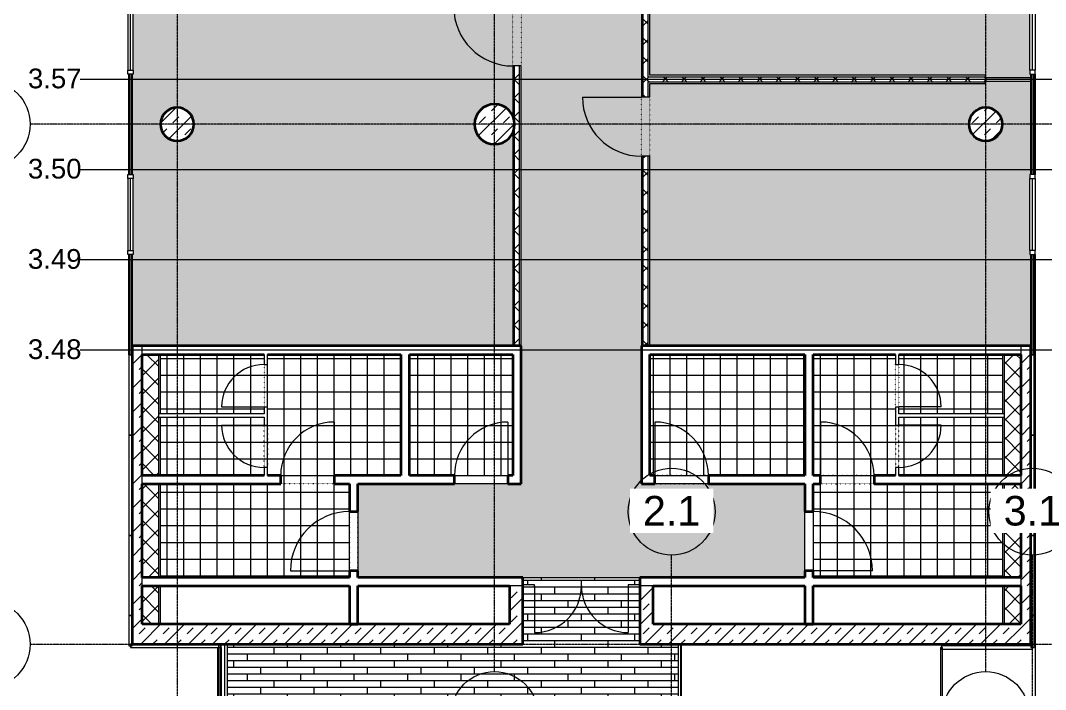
# Model space of a CAD drawing. Header units: millimetres. Extents: x -309577 to 26510, y -302335 to 26695.
# Drawn here: x -297584 to -282243, y -280659 to -270651 of the extents above; entities that cross this region are included whole.
import ezdxf

# ---------------------------------------------------------------- set-up
doc = ezdxf.new("R2010")
doc.units = ezdxf.units.MM
doc.linetypes.add('Rasterlinie', pattern=[22.225, 12.7, -3.175, 3.175, -3.175])
doc.linetypes.add('Über Schnittebene 1', pattern=[1, 0, -1])
for name, color, linetype, lineweight in [('A-DOOR', 1, 'Continuous', 9), ('A-FLOR-HRAL', 1, 'Continuous', 9), ('A-FLOR-OTLN', 6, 'Continuous', 9), ('A-FLOR-PATT', 8, 'Continuous', 9), ('A-GLAZ', 6, 'Continuous', 9), ('A-GLAZ-FRAM', 6, 'Continuous', 9), ('A-GLAZ-GLAS', 6, 'Continuous', 9), ('A-WALL', 2, 'Continuous', 9), ('A-WALL-PATT', 2, 'Continuous', 35), ('I-WALL', 2, 'Continuous', 9), ('S-COLS', 6, 'Continuous', 9), ('S-GRID', 1, 'Continuous', 9)]:
    doc.layers.add(name, color=color, linetype=linetype, lineweight=lineweight)
pattern_1 = [(180, (0, 0), (-6e-14, -500), [])]
pattern_2 = [(45, (0, 0), (-179.60512, 179.60512), []), (45, (179.6, 0), (-179.60512, 179.60512), [127, -127])]
pattern_3 = [(45, (0, 0), (-141.42136, 141.42136), []), (135, (0, 0), (-141.42136, -141.42136), [])]

# ---------------------------------------------------------------- blocks, each defined once
blk = doc.blocks.new('STB Stütze - rund - STB d_60-V2-Ebene 1')
at = {"layer": 'S-COLS'}
h = blk.add_hatch(dxfattribs=at)
h.set_pattern_fill('FP_6', color=256, style=0, pattern_type=2)
h.set_pattern_definition([(45, (290488.7, 272202.99), (-179.60512, 179.60512), []), (45, (290668.3, 272202.99), (-179.60512, 179.60512), [127, -127])])
h.paths.add_polyline_path([(0, -300), (59, -294), (115, -277), (167, -249), (212, -212), (249, -167), (277, -115), (294, -59), (300, 0), (294, 59), (277, 115), (249, 167), (212, 212), (167, 249), (115, 277), (59, 294), (0, 300), (-59, 294), (-115, 277), (-167, 249), (-212, 212), (-249, 167), (-277, 115), (-294, 59), (-300, 0), (-294, -59), (-277, -115), (-249, -167), (-212, -212), (-167, -249), (-115, -277), (-59, -294)], flags=0)
at = {"layer": 'S-COLS', "lineweight": 35}
for start, end in [(360, 180), (180, 360)]:
    blk.add_arc((0, 0), 300, start, end, dxfattribs=at)
blk = doc.blocks.new('STB Stütze - rund - STB d_50-V9-Ebene 1')
at = {"layer": 'S-COLS'}
h = blk.add_hatch(dxfattribs=at)
h.set_pattern_fill('FP_13', color=256, style=0, pattern_type=2)
h.set_pattern_definition([(45, (295238.7, 272202.99), (-179.60512, 179.60512), []), (45, (295418.3, 272202.99), (-179.60512, 179.60512), [127, -127])])
h.paths.add_polyline_path([(0, -250), (56, -244), (108, -225), (156, -195), (195, -156), (225, -108), (244, -56), (250, 0), (244, 56), (225, 108), (195, 156), (156, 195), (108, 225), (56, 244), (0, 250), (-56, 244), (-108, 225), (-156, 195), (-195, 156), (-225, 108), (-244, 56), (-250, 0), (-244, -56), (-225, -108), (-195, -156), (-156, -195), (-108, -225), (-56, -244)], flags=0)
at = {"layer": 'S-COLS', "lineweight": 35}
for start, end in [(360, 180), (180, 360)]:
    blk.add_arc((0, 0), 250, start, end, dxfattribs=at)
blk = doc.blocks.new('STB Stütze - rund - STB d_50-V10-Ebene 1')
at = {"layer": 'S-COLS'}
h = blk.add_hatch(dxfattribs=at)
h.set_pattern_fill('FP_14', color=256, style=0, pattern_type=2)
h.set_pattern_definition([(45, (283138.7, 272202.99), (-179.60512, 179.60512), []), (45, (283318.3, 272202.99), (-179.60512, 179.60512), [127, -127])])
h.paths.add_polyline_path([(0, -250), (56, -244), (108, -225), (156, -195), (195, -156), (225, -108), (244, -56), (250, 0), (244, 56), (225, 108), (195, 156), (156, 195), (108, 225), (56, 244), (0, 250), (-56, 244), (-108, 225), (-156, 195), (-195, 156), (-225, 108), (-244, 56), (-250, 0), (-244, -56), (-225, -108), (-195, -156), (-156, -195), (-108, -225), (-56, -244)], flags=0)
at = {"layer": 'S-COLS', "lineweight": 35}
for start, end in [(360, 180), (180, 360)]:
    blk.add_arc((0, 0), 250, start, end, dxfattribs=at)
blk = doc.blocks.new('Systemelement - Metallpanel-V11-Ebene 1')
at = {"layer": 'A-GLAZ'}
h = blk.add_hatch(dxfattribs=at)
h.set_pattern_fill('FP_15', color=256, style=0, pattern_type=2)
h.set_pattern_definition(pattern_1)
h.paths.add_polyline_path([(750, 25), (-750, 25), (-750, 15), (750, 15)], flags=0)
h.paths.add_polyline_path([(750, -15), (-750, -15), (-750, -25), (750, -25)], flags=0)
for p, q in [((-750, 25), (750, 25)), ((750, -25), (-750, -25))]:
    blk.add_line(p, q, dxfattribs=at)
blk = doc.blocks.new('Systemelement - Metallpanel-V14-Ebene 1')
at = {"layer": 'A-GLAZ'}
h = blk.add_hatch(dxfattribs=at)
h.set_pattern_fill('FP_15', color=256, style=0, pattern_type=2)
h.set_pattern_definition(pattern_1)
h.paths.add_polyline_path([(750, -15), (-750, -15), (-750, -25), (750, -25)], flags=0)
h.paths.add_polyline_path([(750, 15), (750, 25), (-750, 25), (-750, 15), (-673, 15)], flags=0)
for p, q in [((-750, 25), (617, 25)), ((750, -25), (-750, -25))]:
    blk.add_line(p, q, dxfattribs=at)
blk = doc.blocks.new('Drehflügel 1-flg - Stahlzarge1 - 80 x 2_26-250426-Ebene 1')
at = {"layer": 'A-DOOR', "linetype": 'Über Schnittebene 1'}
for p, q in [((400, 48), (-400, 48)), ((-400, -77), (400, -77))]:
    blk.add_line(p, q, dxfattribs=at)
at = {"layer": 'A-DOOR'}
blk.add_line((400, -877), (400, -77), dxfattribs=at)
blk.add_arc((400, -77), 800, 180, 270, dxfattribs=at)
blk = doc.blocks.new('Drehflügel 1-flg - Stahlzarge1 - 88_5 x 2_26 2-250427-Ebene 1')
at = {"layer": 'A-DOOR'}
blk.add_line((442, 962), (442, 77), dxfattribs=at)
at = {"layer": 'A-DOOR', "linetype": 'Über Schnittebene 1'}
for p, q in [((-443, 77), (442, 77)), ((442, -48), (-443, -48))]:
    blk.add_line(p, q, dxfattribs=at)
at = {"layer": 'A-DOOR'}
blk.add_arc((442, 77), 885, 90, 180, dxfattribs=at)
blk = doc.blocks.new('Drehflügel 1-flg - Stahlzarge1 - 88_5 x 2_26 2-250428-Ebene 1')
at = {"layer": 'A-DOOR'}
blk.add_line((442, 962), (442, 77), dxfattribs=at)
at = {"layer": 'A-DOOR', "linetype": 'Über Schnittebene 1'}
for p, q in [((-443, 77), (442, 77)), ((442, -48), (-443, -48))]:
    blk.add_line(p, q, dxfattribs=at)
at = {"layer": 'A-DOOR'}
blk.add_arc((442, 77), 885, 90, 180, dxfattribs=at)
blk = doc.blocks.new('Drehflügel 1-flg - Stahlzarge1 - 80 x 2_26-250430-Ebene 1')
at = {"layer": 'A-DOOR'}
blk.add_line((400, 877), (400, 77), dxfattribs=at)
at = {"layer": 'A-DOOR', "linetype": 'Über Schnittebene 1'}
for p, q in [((-400, 77), (400, 77)), ((400, -48), (-400, -48))]:
    blk.add_line(p, q, dxfattribs=at)
at = {"layer": 'A-DOOR'}
blk.add_arc((400, 77), 800, 90, 180, dxfattribs=at)
blk = doc.blocks.new('Drehflügel 1-flg - Stahlzarge1 - 88_5 x 2_26 2-250431-Ebene 1')
at = {"layer": 'A-DOOR', "linetype": 'Über Schnittebene 1'}
for p, q in [((442, 48), (-443, 48)), ((-443, -77), (442, -77))]:
    blk.add_line(p, q, dxfattribs=at)
at = {"layer": 'A-DOOR'}
blk.add_line((442, -962), (442, -77), dxfattribs=at)
blk.add_arc((442, -77), 885, 180, 270, dxfattribs=at)
blk = doc.blocks.new('Systemelement - Verglasung-250432-Ebene 1')
at = {"layer": 'A-GLAZ'}
for p, q in [((87.5, 15), (-87.5, 15)), ((-87.5, 15), (-87.5, -15)), ((87.5, -15), (87.5, 15)), ((-87.5, -15), (87.5, -15))]:
    blk.add_line(p, q, dxfattribs=at)
blk = doc.blocks.new('Türelement 2-flg - Drehflügel - Glas - Standard-250433-Ebene 1')
at = {"layer": 'A-DOOR'}
for p, q in [((-700, 0), (-700, 700)), ((700, 0), (700, 700))]:
    blk.add_line(p, q, dxfattribs=at)
for centre, start, end in [((-700, 0), 0, 90), ((700, 0), 90, 180)]:
    blk.add_arc(centre, 700, start, end, dxfattribs=at)
blk = doc.blocks.new('Fensterelement 1-flg - Standard-250448-Ebene 1')
at = {"layer": 'A-GLAZ-FRAM'}
for p, q in [((-600, -40), (-600, 40)), ((-600, 40), (-540, 40)), ((-540, 40), (-540, -40)), ((540, 40), (-540, 40)), ((540, -40), (540, 40)), ((540, 40), (600, 40)), ((600, 40), (600, -40)), ((-540, -40), (-600, -40)), ((-540, -40), (540, -40)), ((600, -40), (540, -40))]:
    blk.add_line(p, q, dxfattribs=at)
at = {"layer": 'A-GLAZ-GLAS'}
blk.add_line((-540, 0), (540, 0), dxfattribs=at)
blk = doc.blocks.new('Systemelement - Verglasung-250449-Ebene 1')
at = {"layer": 'A-GLAZ'}
for p, q in [((750, 15), (-750, 15)), ((-750, -15), (750, -15))]:
    blk.add_line(p, q, dxfattribs=at)
blk = doc.blocks.new('Systemelement - Verglasung-V15-Ebene 1')
at = {"layer": 'A-GLAZ'}
for p, q in [((750, 15), (-750, 15)), ((750, -15), (750, 15)), ((-750, -15), (750, -15))]:
    blk.add_line(p, q, dxfattribs=at)
blk = doc.blocks.new('Systemelement - Metallpanel-250450-Ebene 1')
at = {"layer": 'A-GLAZ'}
for p, q in [((600, 25), (-600, 25)), ((-600, 25), (-600, -25)), ((600, -25), (600, 25)), ((-600, -25), (600, -25))]:
    blk.add_line(p, q, dxfattribs=at)
blk = doc.blocks.new('Systemelement - Metallpanel-250451-Ebene 1')
at = {"layer": 'A-GLAZ'}
for p, q in [((750, 25), (-750, 25)), ((-750, 25), (-750, -25)), ((750, -25), (750, 25)), ((-750, -25), (750, -25))]:
    blk.add_line(p, q, dxfattribs=at)
blk = doc.blocks.new('Systemelement - Metallpanel-250452-Ebene 1')
at = {"layer": 'A-GLAZ'}
for p, q in [((227.5, 25), (-227.5, 25)), ((-227.5, 25), (-227.5, -25)), ((227.5, -25), (227.5, 25)), ((-227.5, -25), (227.5, -25))]:
    blk.add_line(p, q, dxfattribs=at)
blk = doc.blocks.new('Systemelement - Metallpanel-250478-Ebene 1')
at = {"layer": 'A-GLAZ'}
for p, q in [((680, 25), (-680, 25)), ((-680, 25), (-680, -25)), ((680, -25), (680, 25)), ((-680, -25), (680, -25))]:
    blk.add_line(p, q, dxfattribs=at)
blk = doc.blocks.new('Systemelement - Metallpanel-250483-Ebene 1')
at = {"layer": 'A-GLAZ'}
h = blk.add_hatch(dxfattribs=at)
h.set_pattern_fill('FP_17', color=256, style=0, pattern_type=2)
h.set_pattern_definition(pattern_1)
h.paths.add_polyline_path([(750, -15), (-750, -15), (-750, -25), (750, -25)], flags=0)
h.paths.add_polyline_path([(750, 25), (-750, 25), (-750, 15), (750, 15)], flags=0)
for p, q in [((-750, 25), (750, 25)), ((-695, -25), (-750, -25)), ((750, -25), (-645, -25))]:
    blk.add_line(p, q, dxfattribs=at)
blk = doc.blocks.new('Systemelement - Metallpanel-V20-Ebene 1')
at = {"layer": 'A-GLAZ'}
h = blk.add_hatch(dxfattribs=at)
h.set_pattern_fill('FP_17', color=256, style=0, pattern_type=2)
h.set_pattern_definition(pattern_1)
h.paths.add_polyline_path([(750, -15), (-750, -15), (-750, -25), (750, -25)], flags=0)
h.paths.add_polyline_path([(750, 15), (750, 25), (-750, 25), (-750, 15), (-673, 15)], flags=0)
for p, q in [((-750, 25), (750, 25)), ((617, -25), (-750, -25))]:
    blk.add_line(p, q, dxfattribs=at)
blk = doc.blocks.new('Fensterelement 1-flg - Standard-250493-Ebene 1')
at = {"layer": 'A-GLAZ-FRAM'}
for p, q in [((-540, 40), (-600, 40)), ((-600, 40), (-600, -40)), ((-540, -40), (-540, 40)), ((-540, 40), (540, 40)), ((600, 40), (540, 40)), ((540, 40), (540, -40)), ((600, -40), (600, 40)), ((-600, -40), (-540, -40)), ((540, -40), (-540, -40)), ((540, -40), (600, -40))]:
    blk.add_line(p, q, dxfattribs=at)
at = {"layer": 'A-GLAZ-GLAS'}
blk.add_line((-540, 0), (540, 0), dxfattribs=at)
blk = doc.blocks.new('Systemelement - Verglasung-250494-Ebene 1')
at = {"layer": 'A-GLAZ'}
for p, q in [((750, 15), (-750, 15)), ((-750, -15), (750, -15))]:
    blk.add_line(p, q, dxfattribs=at)
blk = doc.blocks.new('Systemelement - Verglasung-V21-Ebene 1')
at = {"layer": 'A-GLAZ'}
for p, q in [((750, 15), (-750, 15)), ((750, -15), (750, 15)), ((-750, -15), (750, -15))]:
    blk.add_line(p, q, dxfattribs=at)
blk = doc.blocks.new('Systemelement - Metallpanel-250495-Ebene 1')
at = {"layer": 'A-GLAZ'}
for p, q in [((600, 25), (-600, 25)), ((-600, 25), (-600, -25)), ((600, -25), (600, 25)), ((-600, -25), (600, -25))]:
    blk.add_line(p, q, dxfattribs=at)
blk = doc.blocks.new('Systemelement - Metallpanel-250496-Ebene 1')
at = {"layer": 'A-GLAZ'}
for p, q in [((750, 25), (-750, 25)), ((-750, 25), (-750, -25)), ((750, -25), (750, 25)), ((-750, -25), (750, -25))]:
    blk.add_line(p, q, dxfattribs=at)
blk = doc.blocks.new('Systemelement - Metallpanel-250497-Ebene 1')
at = {"layer": 'A-GLAZ'}
for p, q in [((240, 25), (-240, 25)), ((-240, 25), (-240, -25)), ((240, -25), (240, 25)), ((-240, -25), (240, -25))]:
    blk.add_line(p, q, dxfattribs=at)
blk = doc.blocks.new('Systemelement - Metallpanel-250506-Ebene 1')
at = {"layer": 'A-GLAZ'}
for p, q in [((680, 25), (-680, 25)), ((-680, 25), (-680, -25)), ((680, -25), (680, 25)), ((-680, -25), (680, -25))]:
    blk.add_line(p, q, dxfattribs=at)
blk = doc.blocks.new('Systemelement - Holzverschalung-250436-Ebene 1')
at = {"layer": 'A-GLAZ'}
for p, q in [((337.5, 25), (-337.5, 25)), ((-337.5, 25), (-337.5, -25)), ((337.5, -25), (337.5, 25)), ((-337.5, -25), (337.5, -25))]:
    blk.add_line(p, q, dxfattribs=at)
blk = doc.blocks.new('Drehflügel 1-flg - Umfassungszarge - 63_5 x 2_135-250513-Ebene 1')
at = {"layer": 'A-DOOR'}
blk.add_line((317, 674), (317, 39), dxfattribs=at)
at = {"layer": 'A-DOOR', "linetype": 'Über Schnittebene 1'}
for p, q in [((-318, 39), (317, 39)), ((317, -11), (-318, -11))]:
    blk.add_line(p, q, dxfattribs=at)
at = {"layer": 'A-DOOR'}
blk.add_arc((317, 39), 635, 90, 180, dxfattribs=at)
blk = doc.blocks.new('Drehflügel 1-flg - Umfassungszarge - 63_5 x 2_135-250514-Ebene 1')
at = {"layer": 'A-DOOR', "linetype": 'Über Schnittebene 1'}
for p, q in [((317, 11), (-318, 11)), ((-318, -39), (317, -39))]:
    blk.add_line(p, q, dxfattribs=at)
at = {"layer": 'A-DOOR'}
blk.add_line((317, -674), (317, -39), dxfattribs=at)
blk.add_arc((317, -39), 635, 180, 270, dxfattribs=at)
blk = doc.blocks.new('Geländer - Geländer-380583-Ebene 1')
at = {"layer": 'A-FLOR-HRAL'}
for p, q in [((-287739, -279983), (-287739, -281533)), ((-287699, -281493), (-287699, -279983)), ((-286689, -281493), (-287699, -281493)), ((-287739, -281533), (-286689, -281533))]:
    blk.add_line(p, q, dxfattribs=at)
blk.add_open_spline([(-287699, -281493), (-287699, -281493), (-287699, -281493), (-287700, -281494), (-287701, -281496), (-287703, -281497), (-287704, -281498), (-287705, -281499), (-287706, -281501), (-287708, -281503), (-287710, -281504), (-287711, -281505), (-287712, -281507), (-287714, -281508), (-287715, -281509), (-287716, -281510), (-287717, -281512), (-287719, -281513), (-287720, -281514), (-287721, -281516), (-287723, -281517), (-287724, -281518), (-287725, -281519), (-287726, -281521), (-287728, -281522), (-287729, -281523), (-287730, -281524), (-287731, -281526), (-287733, -281527), (-287734, -281528), (-287735, -281529), (-287736, -281530), (-287737, -281532), (-287738, -281533), (-287739, -281533), (-287739, -281533)], degree=3, knots=[0, 0, 0, 0, 0.083333, 0.125, 0.166667, 0.208333, 0.229167, 0.25, 0.291667, 0.333333, 0.354167, 0.375, 0.395833, 0.416667, 0.4375, 0.458333, 0.479167, 0.5, 0.520833, 0.541667, 0.5625, 0.583333, 0.604167, 0.625, 0.645833, 0.666667, 0.6875, 0.708333, 0.75, 0.770833, 0.791667, 0.833333, 0.875, 0.916667, 1, 1, 1, 1], dxfattribs=at)
blk = doc.blocks.new('Systemelement - Metallpanel-313481-Ebene 1')
at = {"layer": 'A-GLAZ'}
h = blk.add_hatch(dxfattribs=at)
h.set_pattern_fill('FP_15', color=256, style=0, pattern_type=2)
h.set_pattern_definition(pattern_1)
h.paths.add_polyline_path([(-795, 15), (745, 15), (745, 25), (-795, 25)], flags=0)
h.paths.add_polyline_path([(-795, -25), (745, -25), (745, -15), (-795, -15)], flags=0)
for p, q in [((-795, 25), (745, 25)), ((745, -25), (-795, -25))]:
    blk.add_line(p, q, dxfattribs=at)
blk = doc.blocks.new('Systemelement - Verglasung-313482-Ebene 1')
at = {"layer": 'A-GLAZ'}
for p, q in [((795, 15), (-795, 15)), ((-795, 15), (-795, -15)), ((795, -15), (795, 15)), ((-795, -15), (795, -15))]:
    blk.add_line(p, q, dxfattribs=at)
blk = doc.blocks.new('Systemelement - Verglasung-387320-Ebene 1')
at = {"layer": 'A-GLAZ'}
for p, q in [((725, 15), (-725, 15)), ((-725, 15), (-725, -15)), ((725, -15), (725, 15)), ((-725, -15), (725, -15))]:
    blk.add_line(p, q, dxfattribs=at)
blk = doc.blocks.new('Raster - Rasterbeschriftung-194804-Ebene 1')
at = {"layer": 'S-GRID'}
blk.add_circle((0, 0), 6.5, dxfattribs=at)

msp = doc.modelspace()

# ---------------------------------------------------------------- hatches: boundary and pattern name
at = {"layer": 'A-FLOR-PATT'}
h = msp.add_hatch(dxfattribs=at)
h.set_pattern_fill('FP_19', color=256, style=0, pattern_type=2)
h.set_pattern_definition([(270, (-289168.69, -258096.74), (100, 6e-15), []), (0, (-289168.69, -258096.74), (200, 200), [100, -700]), (0, (-289068.69, -258496.74), (200, 200), [100, -700])])
h.paths.add_polyline_path([(-285844, -278983), (-285844, -277583), (-288289, -277583), (-288289, -272680), (-288164, -272680), (-288164, -275520), (-282464, -275520), (-282464, -274153), (-282479, -274153), (-282479, -272953), (-282464, -272953), (-282464, -271558), (-283139, -271558), (-283139, -271595), (-288164, -271595), (-288164, -271795), (-288289, -271795), (-288289, -268630), (-288164, -268630), (-288164, -271470), (-283139, -271470), (-283139, -271508), (-282464, -271508), (-282464, -271453), (-282479, -271453), (-282479, -270253), (-282464, -270253), (-282464, -268753), (-282479, -268753), (-282479, -267553), (-282464, -267553), (-282464, -267508), (-283139, -267508), (-283139, -267545), (-288164, -267545), (-288164, -267745), (-288289, -267745), (-288289, -264580), (-288164, -264580), (-288164, -267420), (-283139, -267420), (-283139, -267458), (-282464, -267458), (-282464, -266053), (-282479, -266053), (-282479, -264853), (-282464, -264853), (-282464, -263458), (-283139, -263458), (-283139, -263495), (-288164, -263495), (-288164, -263695), (-288289, -263695), (-288289, -260568), (-288164, -260568), (-288164, -263370), (-283139, -263370), (-283139, -263408), (-282464, -263408), (-282464, -263353), (-282479, -263353), (-282479, -262153), (-282464, -262153), (-282464, -260653), (-282479, -260653), (-282479, -259483), (-288164, -259483), (-288164, -259683), (-288289, -259683), (-288289, -255130), (-288164, -255130), (-288164, -259283), (-282464, -259283), (-282464, -257953), (-282479, -257953), (-282479, -256753), (-282464, -256753), (-282464, -255253), (-282479, -255253), (-282479, -254053), (-282464, -254053), (-282464, -254008), (-283139, -254008), (-283139, -254045), (-288164, -254045), (-288164, -254245), (-288289, -254245), (-288289, -249730), (-288164, -249730), (-288164, -253920), (-283139, -253920), (-283139, -253958), (-282464, -253958), (-282464, -252553), (-282479, -252553), (-282479, -251353), (-282464, -251353), (-282464, -249853), (-282479, -249853), (-282479, -248653), (-282464, -248653), (-282464, -248608), (-283139, -248608), (-283139, -248645), (-288164, -248645), (-288164, -248845), (-288289, -248845), (-288289, -245680), (-288164, -245680), (-288164, -248520), (-283139, -248520), (-283139, -248558), (-282464, -248558), (-282464, -247153), (-282479, -247153), (-282479, -245953), (-282464, -245953), (-282464, -244558), (-283139, -244558), (-283139, -244595), (-288164, -244595), (-288164, -244795), (-288289, -244795), (-288289, -244270), (-288164, -244270), (-288164, -244470), (-283139, -244470), (-283139, -244508), (-282464, -244508), (-282464, -244453), (-282479, -244453), (-282479, -243253), (-282464, -243253), (-282464, -241753), (-282479, -241753), (-282479, -240673), (-288089, -240673), (-288089, -241483), (-288164, -241483), (-288164, -243385), (-288289, -243385), (-288289, -240678), (-288489, -240678), (-288489, -240673), (-289889, -240673), (-289889, -240678), (-290089, -240678), (-290089, -243385), (-290214, -243385), (-290214, -241483), (-290289, -241483), (-290289, -240673), (-295899, -240673), (-295899, -241753), (-295914, -241753), (-295914, -243253), (-295899, -243253), (-295899, -244453), (-295914, -244453), (-295914, -244508), (-295239, -244508), (-295239, -244470), (-290214, -244470), (-290214, -244270), (-290089, -244270), (-290089, -244795), (-290214, -244795), (-290214, -244595), (-295239, -244595), (-295239, -244558), (-295914, -244558), (-295914, -245953), (-295899, -245953), (-295899, -247153), (-295914, -247153), (-295914, -248558), (-295239, -248558), (-295239, -248520), (-290214, -248520), (-290214, -248022), (-290239, -248070), (-290277, -248115), (-290322, -248152), (-290374, -248180), (-290430, -248197), (-290489, -248203), (-290547, -248197), (-290603, -248180), (-290655, -248152), (-290701, -248115), (-290738, -248070), (-290766, -248018), (-290783, -247962), (-290789, -247903), (-290783, -247844), (-290766, -247788), (-290738, -247736), (-290701, -247691), (-290655, -247654), (-290603, -247626), (-290547, -247609), (-290489, -247603), (-290430, -247609), (-290374, -247626), (-290322, -247654), (-290277, -247691), (-290239, -247736), (-290214, -247784), (-290214, -245680), (-290089, -245680), (-290089, -248845), (-290214, -248845), (-290214, -248645), (-295239, -248645), (-295239, -248608), (-295914, -248608), (-295914, -248653), (-295899, -248653), (-295899, -249853), (-295914, -249853), (-295914, -251353), (-295899, -251353), (-295899, -252553), (-295914, -252553), (-295914, -253958), (-295239, -253958), (-295239, -253920), (-290214, -253920), (-290214, -249730), (-290089, -249730), (-290089, -254245), (-290214, -254245), (-290214, -254045), (-295239, -254045), (-295239, -254008), (-295914, -254008), (-295914, -254053), (-295899, -254053), (-295899, -255253), (-295914, -255253), (-295914, -256753), (-295899, -256753), (-295899, -257953), (-295914, -257953), (-295914, -259283), (-290214, -259283), (-290214, -256122), (-290239, -256170), (-290277, -256215), (-290322, -256252), (-290374, -256280), (-290430, -256297), (-290489, -256303), (-290547, -256297), (-290603, -256280), (-290655, -256252), (-290701, -256215), (-290738, -256170), (-290766, -256118), (-290783, -256062), (-290789, -256003), (-290783, -255944), (-290766, -255888), (-290738, -255836), (-290701, -255791), (-290655, -255754), (-290603, -255726), (-290547, -255709), (-290489, -255703), (-290430, -255709), (-290374, -255726), (-290322, -255754), (-290277, -255791), (-290239, -255836), (-290214, -255884), (-290214, -255130), (-290089, -255130), (-290089, -259683), (-290214, -259683), (-290214, -259483), (-295899, -259483), (-295899, -260653), (-295914, -260653), (-295914, -262153), (-295899, -262153), (-295899, -263353), (-295914, -263353), (-295914, -264758), (-295239, -264758), (-295239, -264720), (-290214, -264720), (-290214, -264222), (-290239, -264270), (-290277, -264315), (-290322, -264352), (-290374, -264380), (-290430, -264397), (-290489, -264403), (-290547, -264397), (-290603, -264380), (-290655, -264352), (-290704, -264311), (-290738, -264270), (-290766, -264218), (-290783, -264162), (-290788, -264098), (-290783, -264044), (-290766, -263988), (-290738, -263936), (-290701, -263891), (-290655, -263854), (-290603, -263826), (-290547, -263809), (-290489, -263803), (-290430, -263809), (-290374, -263826), (-290322, -263854), (-290277, -263891), (-290239, -263936), (-290214, -263984), (-290214, -260568), (-290089, -260568), (-290089, -265045), (-290214, -265045), (-290214, -264845), (-295239, -264845), (-295239, -264808), (-295914, -264808), (-295914, -264853), (-295899, -264853), (-295899, -266053), (-295914, -266053), (-295914, -267553), (-295899, -267553), (-295899, -268753), (-295914, -268753), (-295914, -270158), (-295239, -270158), (-295239, -270120), (-290214, -270120), (-290214, -265930), (-290089, -265930), (-290089, -270445), (-290214, -270445), (-290214, -270245), (-295239, -270245), (-295239, -270208), (-295914, -270208), (-295914, -270253), (-295899, -270253), (-295899, -271453), (-295914, -271453), (-295914, -272953), (-295899, -272953), (-295899, -274153), (-295914, -274153), (-295914, -275520), (-290214, -275520), (-290214, -272322), (-290239, -272370), (-290277, -272415), (-290322, -272452), (-290374, -272480), (-290430, -272497), (-290489, -272503), (-290547, -272497), (-290603, -272480), (-290655, -272452), (-290701, -272415), (-290738, -272370), (-290766, -272318), (-290783, -272262), (-290789, -272203), (-290783, -272144), (-290766, -272088), (-290738, -272036), (-290701, -271991), (-290655, -271954), (-290603, -271926), (-290547, -271909), (-290489, -271903), (-290430, -271909), (-290374, -271926), (-290322, -271954), (-290277, -271991), (-290239, -272036), (-290214, -272084), (-290214, -271330), (-290089, -271330), (-290089, -277583), (-292534, -277583), (-292534, -278983), (-286536, -278983)], flags=0)
h.paths.add_polyline_path([(-295239, -272453), (-295294, -272447), (-295347, -272428), (-295395, -272398), (-295434, -272359), (-295464, -272311), (-295482, -272259), (-295489, -272203), (-295482, -272147), (-295464, -272095), (-295434, -272047), (-295395, -272008), (-295347, -271978), (-295294, -271959), (-295239, -271953), (-295183, -271959), (-295130, -271978), (-295083, -272008), (-295043, -272047), (-295013, -272095), (-294995, -272147), (-294989, -272203), (-294995, -272259), (-295013, -272311), (-295043, -272359), (-295083, -272398), (-295130, -272428), (-295183, -272447), (-295217, -272451)], flags=0)
h.paths.add_polyline_path([(-283139, -272453), (-283194, -272447), (-283247, -272428), (-283295, -272398), (-283334, -272359), (-283364, -272311), (-283382, -272259), (-283389, -272203), (-283382, -272147), (-283364, -272095), (-283334, -272047), (-283295, -272008), (-283247, -271978), (-283194, -271959), (-283139, -271953), (-283083, -271959), (-283030, -271978), (-282983, -272008), (-282943, -272047), (-282913, -272095), (-282895, -272147), (-282889, -272203), (-282895, -272259), (-282913, -272311), (-282943, -272359), (-282983, -272398), (-283030, -272428), (-283083, -272447)], flags=0)
h.paths.add_polyline_path([(-283139, -264353), (-283194, -264347), (-283247, -264328), (-283295, -264298), (-283334, -264259), (-283364, -264211), (-283382, -264159), (-283389, -264103), (-283382, -264047), (-283364, -263995), (-283334, -263947), (-283295, -263908), (-283247, -263878), (-283194, -263859), (-283139, -263853), (-283083, -263859), (-283030, -263878), (-282983, -263908), (-282943, -263947), (-282913, -263995), (-282895, -264047), (-282889, -264103), (-282895, -264159), (-282913, -264211), (-282943, -264259), (-282983, -264298), (-283030, -264328), (-283083, -264347)], flags=0)
h.paths.add_polyline_path([(-295239, -264353), (-295294, -264347), (-295347, -264328), (-295395, -264298), (-295434, -264259), (-295464, -264211), (-295482, -264159), (-295489, -264103), (-295482, -264047), (-295464, -263995), (-295434, -263947), (-295395, -263908), (-295347, -263878), (-295294, -263859), (-295239, -263853), (-295183, -263859), (-295130, -263878), (-295083, -263908), (-295043, -263947), (-295013, -263995), (-294995, -264047), (-294989, -264103), (-294995, -264159), (-295013, -264211), (-295043, -264259), (-295083, -264298), (-295130, -264328), (-295183, -264347), (-295217, -264351)], flags=0)
h.paths.add_polyline_path([(-283139, -256253), (-283194, -256247), (-283247, -256228), (-283295, -256198), (-283334, -256159), (-283364, -256111), (-283382, -256059), (-283389, -256003), (-283382, -255947), (-283364, -255895), (-283334, -255847), (-283295, -255808), (-283247, -255778), (-283194, -255759), (-283139, -255753), (-283083, -255759), (-283030, -255778), (-282983, -255808), (-282943, -255847), (-282913, -255895), (-282895, -255947), (-282889, -256003), (-282895, -256059), (-282913, -256111), (-282943, -256159), (-282983, -256198), (-283030, -256228), (-283083, -256247)], flags=0)
h.paths.add_polyline_path([(-295239, -256253), (-295294, -256247), (-295347, -256228), (-295395, -256198), (-295434, -256159), (-295464, -256111), (-295482, -256059), (-295489, -256003), (-295482, -255947), (-295464, -255895), (-295434, -255847), (-295395, -255808), (-295347, -255778), (-295294, -255759), (-295239, -255753), (-295183, -255759), (-295130, -255778), (-295083, -255808), (-295043, -255847), (-295013, -255895), (-294995, -255947), (-294989, -256003), (-294995, -256059), (-295013, -256111), (-295043, -256159), (-295083, -256198), (-295130, -256228), (-295183, -256247), (-295217, -256251)], flags=0)
h.paths.add_polyline_path([(-283139, -248153), (-283194, -248147), (-283247, -248128), (-283295, -248098), (-283334, -248059), (-283364, -248011), (-283382, -247959), (-283389, -247903), (-283382, -247847), (-283364, -247795), (-283334, -247747), (-283295, -247708), (-283247, -247678), (-283194, -247659), (-283139, -247653), (-283083, -247659), (-283030, -247678), (-282983, -247708), (-282943, -247747), (-282913, -247795), (-282895, -247847), (-282889, -247903), (-282895, -247959), (-282913, -248011), (-282943, -248059), (-282983, -248098), (-283030, -248128), (-283083, -248147)], flags=0)
h.paths.add_polyline_path([(-295239, -248153), (-295294, -248147), (-295347, -248128), (-295395, -248098), (-295434, -248059), (-295464, -248011), (-295482, -247959), (-295489, -247903), (-295482, -247847), (-295464, -247795), (-295434, -247747), (-295395, -247708), (-295347, -247678), (-295294, -247659), (-295239, -247653), (-295183, -247659), (-295130, -247678), (-295083, -247708), (-295043, -247747), (-295013, -247795), (-294995, -247847), (-294989, -247903), (-294995, -247959), (-295013, -248011), (-295043, -248059), (-295083, -248098), (-295130, -248128), (-295183, -248147), (-295217, -248151)], flags=0)
h = msp.add_hatch(dxfattribs=at)
h.set_pattern_fill('FP_20', color=256, style=0, pattern_type=2)
h.set_pattern_definition([(270, (-292888.7, -276707.99), (250, 2e-14), []), (0, (-292888.7, -276707.99), (0, 250), [])])
h.paths.add_polyline_path([(-295489, -278983), (-292659, -278983), (-292659, -277583), (-292889, -277583), (-292889, -277458), (-291889, -277458), (-291889, -275645), (-293889, -275645), (-293889, -275798), (-293939, -275798), (-293939, -275645), (-295489, -275645), (-295489, -276533), (-293939, -276533), (-293939, -276433), (-293889, -276433), (-293889, -276703), (-293939, -276703), (-293939, -276583), (-295489, -276583), (-295489, -277458), (-293939, -277458), (-293939, -277338), (-293889, -277338), (-293889, -277458), (-293689, -277458), (-293689, -277583), (-295489, -277583)], flags=0)
h.paths.add_polyline_path([(-290214, -277458), (-290214, -275645), (-291764, -275645), (-291764, -277458)], flags=0)
h = msp.add_hatch(dxfattribs=at)
h.set_pattern_fill('FP_21', color=256, style=0, pattern_type=2)
h.set_pattern_definition([(90, (-285608.7, -277457.99), (-250, 2e-14), []), (180, (-285608.7, -277457.99), (-3e-14, -250), [])])
h.paths.add_polyline_path([(-285089, -278983), (-282889, -278983), (-282889, -277583), (-284809, -277583), (-284809, -277458), (-284489, -277458), (-284489, -277338), (-284439, -277338), (-284439, -277458), (-282889, -277458), (-282889, -276583), (-284439, -276583), (-284439, -276703), (-284489, -276703), (-284489, -276433), (-284439, -276433), (-284439, -276533), (-282889, -276533), (-282889, -275645), (-284439, -275645), (-284439, -275798), (-284489, -275798), (-284489, -275645), (-285719, -275645), (-285719, -277458), (-285609, -277458), (-285609, -277583), (-285719, -277583), (-285719, -278983)], flags=0)
h.paths.add_polyline_path([(-285844, -277458), (-285844, -275645), (-288164, -275645), (-288164, -277458), (-286536, -277458)], flags=0)
h = msp.add_hatch(dxfattribs=at)
h.set_pattern_fill('FP_52', color=256, style=0, pattern_type=2)
h.set_pattern_definition([(0, (-290588.69, -283025.49), (0, 100), []), (90, (-290588.69, -283025.49), (-200, 200), [100, -700]), (90, (-290188.69, -282925.49), (-200, 200), [100, -700])])
h.paths.add_polyline_path([(-294529, -287108), (-286689, -287108), (-286689, -281533), (-287739, -281533), (-287739, -279983), (-288314, -279983), (-288314, -279123), (-288489, -279123), (-288489, -279093), (-288314, -279093), (-288314, -278983), (-290064, -278983), (-290064, -279093), (-289889, -279093), (-289889, -279123), (-290064, -279123), (-290064, -279983), (-294489, -279983), (-294489, -281454), (-290639, -281454), (-290639, -285161), (-294529, -285161), (-294529, -285566)], flags=0)
h.paths.add_polyline_path([(-287699, -281493), (-286689, -281493), (-286689, -281483), (-287689, -281483), (-287689, -279983), (-287699, -279983), (-287699, -281483)], flags=0)
at = {"layer": 'A-WALL-PATT', "lineweight": 9}
h = msp.add_hatch(dxfattribs=at)
h.set_pattern_fill('FP_1', color=256, style=0, pattern_type=2)
h.set_pattern_definition(pattern_3)
h.paths.add_polyline_path([(-288189, -275520), (-288189, -272680), (-288264, -272680), (-288264, -275520)], flags=0)
h.paths.add_polyline_path([(-288264, -271795), (-288189, -271795), (-288189, -268630), (-288264, -268630)], flags=0)
h.paths.add_polyline_path([(-288264, -267745), (-288189, -267745), (-288189, -264580), (-288264, -264580)], flags=0)
h.paths.add_polyline_path([(-288189, -263695), (-288189, -260568), (-288264, -260568), (-288264, -263695)], flags=0)
h.paths.add_polyline_path([(-288264, -259683), (-288189, -259683), (-288189, -255130), (-288264, -255130), (-288264, -257226)], flags=0)
h.paths.add_polyline_path([(-288264, -254245), (-288189, -254245), (-288189, -249730), (-288264, -249730), (-288264, -251558)], flags=0)
h.paths.add_polyline_path([(-288189, -248845), (-288189, -245680), (-288264, -245680), (-288264, -248845)], flags=0)
h.paths.add_polyline_path([(-288189, -244795), (-288189, -244270), (-288264, -244270), (-288264, -244795)], flags=0)
h.paths.add_polyline_path([(-288264, -243385), (-288189, -243385), (-288189, -241483), (-288264, -241483)], flags=0)
h = msp.add_hatch(dxfattribs=at)
h.set_pattern_fill('FP_1', color=256, style=0, pattern_type=2)
h.set_pattern_definition(pattern_3)
h.paths.add_polyline_path([(-290114, -275520), (-290114, -271330), (-290189, -271330), (-290189, -275520)], flags=0)
h.paths.add_polyline_path([(-290189, -270445), (-290114, -270445), (-290114, -265930), (-290189, -265930), (-290189, -270220)], flags=0)
h.paths.add_polyline_path([(-290189, -265045), (-290114, -265045), (-290114, -260568), (-290189, -260568), (-290189, -264820)], flags=0)
h.paths.add_polyline_path([(-290189, -259683), (-290114, -259683), (-290114, -259458), (-290189, -259458), (-290189, -259483)], flags=0)
h = msp.add_hatch(dxfattribs=at)
h.set_pattern_fill('FP_1', color=256, style=0, pattern_type=2)
h.set_pattern_definition(pattern_3)
h.paths.add_polyline_path([(-283139, -271570), (-283139, -271495), (-288189, -271495), (-288189, -271570), (-283642, -271570)], flags=0)
h = msp.add_hatch(dxfattribs=at)
h.set_pattern_fill('FP_2', color=256, style=0, pattern_type=2)
h.set_pattern_definition(pattern_2)
h.paths.add_polyline_path([(-295764, -279983), (-295764, -275520), (-295914, -275520), (-295914, -279983)], flags=0)
h = msp.add_hatch(dxfattribs=at)
h.set_pattern_fill('FP_1', color=256, style=0, pattern_type=2)
h.set_pattern_definition(pattern_3)
h.paths.add_polyline_path([(-295514, -279683), (-295514, -279108), (-295764, -279108), (-295764, -279683)], flags=0)
h.paths.add_polyline_path([(-295514, -278983), (-295514, -277583), (-295764, -277583), (-295764, -278983)], flags=0)
h.paths.add_polyline_path([(-295514, -277458), (-295514, -275645), (-295764, -275645), (-295764, -277458)], flags=0)
h = msp.add_hatch(dxfattribs=at)
h.set_pattern_fill('FP_1', color=256, style=0, pattern_type=2)
h.set_pattern_definition(pattern_3)
h.paths.add_polyline_path([(-282864, -279683), (-282614, -279683), (-282614, -279108), (-282864, -279108)], flags=0)
h.paths.add_polyline_path([(-282614, -278983), (-282614, -277583), (-282864, -277583), (-282864, -278983)], flags=0)
h.paths.add_polyline_path([(-282864, -277458), (-282614, -277458), (-282614, -275645), (-282864, -275645), (-282864, -277064)], flags=0)
h = msp.add_hatch(dxfattribs=at)
h.set_pattern_fill('FP_2', color=256, style=0, pattern_type=2)
h.set_pattern_definition(pattern_2)
h.paths.add_polyline_path([(-282464, -279983), (-282464, -275520), (-282614, -275520), (-282614, -279983)], flags=0)
h = msp.add_hatch(dxfattribs=at)
h.set_pattern_fill('FP_2', color=256, style=0, pattern_type=2)
h.set_pattern_definition(pattern_2)
h.paths.add_polyline_path([(-290064, -279983), (-290064, -279108), (-290264, -279108), (-290264, -279983)], flags=0)
h = msp.add_hatch(dxfattribs=at)
h.set_pattern_fill('FP_2', color=256, style=0, pattern_type=2)
h.set_pattern_definition(pattern_2)
h.paths.add_polyline_path([(-288114, -279983), (-288114, -279108), (-288314, -279108), (-288314, -279983)], flags=0)
h = msp.add_hatch(dxfattribs=at)
h.set_pattern_fill('FP_2', color=256, style=0, pattern_type=2)
h.set_pattern_definition(pattern_2)
h.paths.add_polyline_path([(-295514, -279983), (-290264, -279983), (-290264, -279683), (-295764, -279683), (-295764, -279983)], flags=0)
h = msp.add_hatch(dxfattribs=at)
h.set_pattern_fill('FP_2', color=256, style=0, pattern_type=2)
h.set_pattern_definition(pattern_2)
h.paths.add_polyline_path([(-282889, -279983), (-282614, -279983), (-282614, -279683), (-288114, -279683), (-288114, -279983), (-283642, -279983)], flags=0)

# ---------------------------------------------------------------- linework, layer by layer
at = {"layer": 'A-FLOR-OTLN'}
for p, q in [((-282399, -271453), (-282399, -272953)), ((-282399, -274153), (-282399, -281543)), ((-291089, -277458), (-290289, -277458)), ((-288089, -277458), (-287289, -277458)), ((-290289, -277583), (-291089, -277583)), ((-287289, -277583), (-288089, -277583)), ((-292659, -278883), (-292659, -277998)), ((-292534, -277998), (-292534, -278883)), ((-285844, -278883), (-285844, -277998)), ((-285719, -277998), (-285719, -278883)), ((-290064, -278983), (-288314, -278983)), ((-292659, -279682), (-295489, -279682)), ((-292534, -279683), (-292534, -279682)), ((-285844, -279682), (-288114, -279682)), ((-285719, -279683), (-285719, -279682)), ((-294529, -279983), (-294529, -281504)), ((-294489, -279983), (-294489, -281454)), ((-287689, -281483), (-287689, -279983))]:
    msp.add_line(p, q, dxfattribs=at)
at = {"layer": 'A-WALL', "color": 7}
for p, q in [((-288289, -268630), (-288289, -271795)), ((-288164, -271470), (-288164, -268630)), ((-290214, -271330), (-290214, -272084)), ((-290089, -271330), (-290214, -271330)), ((-290089, -275520), (-290089, -271330)), ((-283139, -271470), (-288164, -271470)), ((-283139, -271595), (-283139, -271470)), ((-288164, -271595), (-283139, -271595)), ((-288164, -271795), (-288164, -271595)), ((-288289, -271795), (-288164, -271795)), ((-290214, -272322), (-290214, -275520)), ((-288289, -272680), (-288289, -275520)), ((-288164, -272680), (-288289, -272680)), ((-288164, -275520), (-288164, -272680)), ((-295489, -276533), (-295489, -275645)), ((-282889, -275645), (-282889, -276533)), ((-295489, -277458), (-295489, -276583)), ((-282889, -276583), (-282889, -277458)), ((-295489, -278983), (-295489, -277583)), ((-282889, -277583), (-282889, -278983)), ((-295489, -279683), (-295489, -279108)), ((-282889, -279108), (-282889, -279683))]:
    msp.add_line(p, q, dxfattribs=at)
at = {"layer": 'A-WALL'}
for p, q in [((-288264, -271795), (-288264, -268630)), ((-288189, -271495), (-288189, -268630)), ((-290189, -275520), (-290189, -271330)), ((-290114, -275520), (-290114, -271330)), ((-288189, -271495), (-283139, -271495)), ((-288189, -271570), (-283139, -271570)), ((-288189, -271795), (-288189, -271570)), ((-288264, -275520), (-288264, -272680)), ((-288189, -275520), (-288189, -272680)), ((-295764, -275645), (-295764, -275520)), ((-295514, -277458), (-295514, -275645)), ((-282864, -275645), (-282864, -277458)), ((-282614, -275520), (-282614, -275645)), ((-295764, -277583), (-295764, -277458)), ((-282614, -277458), (-282614, -277583)), ((-295514, -278983), (-295514, -277583)), ((-282864, -277583), (-282864, -278983)), ((-295764, -279108), (-295764, -278983)), ((-282614, -278983), (-282614, -279108)), ((-295514, -279683), (-295514, -279108)), ((-290064, -279108), (-290264, -279108)), ((-288114, -279108), (-288314, -279108)), ((-282864, -279108), (-282864, -279683))]:
    msp.add_line(p, q, dxfattribs=at)
at = {"layer": 'A-WALL', "color": 10, "lineweight": 35}
for p, q in [((-290089, -275520), (-295914, -275520)), ((-295914, -275520), (-295914, -279983)), ((-295764, -275645), (-293939, -275645)), ((-295764, -277458), (-295764, -275645)), ((-293889, -275645), (-291889, -275645)), ((-291889, -275645), (-291889, -277458)), ((-291764, -275645), (-290214, -275645)), ((-291764, -277458), (-291764, -275645)), ((-290214, -275645), (-290214, -277458)), ((-290089, -277583), (-290089, -275520)), ((-282464, -275520), (-288289, -275520)), ((-288289, -275520), (-288289, -277583)), ((-288164, -275645), (-285844, -275645)), ((-288164, -277458), (-288164, -275645)), ((-285844, -275645), (-285844, -277458)), ((-285719, -275645), (-284489, -275645)), ((-285719, -277458), (-285719, -275645)), ((-284439, -275645), (-282614, -275645)), ((-282614, -275645), (-282614, -277458)), ((-282464, -279983), (-282464, -275520)), ((-293939, -277458), (-295764, -277458)), ((-293689, -277458), (-293889, -277458)), ((-293689, -277583), (-293689, -277458)), ((-291889, -277458), (-292889, -277458)), ((-292889, -277458), (-292889, -277583)), ((-291089, -277458), (-291764, -277458)), ((-291089, -277583), (-291089, -277458)), ((-290214, -277458), (-290289, -277458)), ((-290289, -277458), (-290289, -277583)), ((-288089, -277458), (-288164, -277458)), ((-288089, -277583), (-288089, -277458)), ((-285844, -277458), (-287289, -277458)), ((-287289, -277458), (-287289, -277583)), ((-285609, -277458), (-285719, -277458)), ((-285609, -277583), (-285609, -277458)), ((-284489, -277458), (-284809, -277458)), ((-284809, -277458), (-284809, -277583)), ((-282614, -277458), (-284439, -277458)), ((-295764, -277583), (-293689, -277583)), ((-295764, -278983), (-295764, -277583)), ((-292889, -277583), (-292659, -277583)), ((-292659, -277583), (-292659, -277998)), ((-292534, -277583), (-291089, -277583)), ((-292534, -277998), (-292534, -277583)), ((-290289, -277583), (-290089, -277583)), ((-288289, -277583), (-288089, -277583)), ((-287289, -277583), (-285844, -277583)), ((-285844, -277583), (-285844, -277998)), ((-285719, -277998), (-285719, -277583)), ((-285719, -277583), (-285609, -277583)), ((-284809, -277583), (-282614, -277583)), ((-282614, -277583), (-282614, -278983)), ((-292659, -277998), (-292534, -277998)), ((-285844, -277998), (-285719, -277998)), ((-292659, -278883), (-292659, -278983)), ((-292534, -278883), (-292659, -278883)), ((-292534, -278983), (-292534, -278883)), ((-285844, -278883), (-285844, -278983)), ((-285719, -278883), (-285844, -278883)), ((-285719, -278983), (-285719, -278883)), ((-292659, -278983), (-295764, -278983)), ((-290064, -278983), (-292534, -278983)), ((-290064, -279983), (-290064, -278983)), ((-285844, -278983), (-288314, -278983)), ((-288314, -278983), (-288314, -279983)), ((-282614, -278983), (-285719, -278983)), ((-295764, -279108), (-292659, -279108)), ((-295764, -279683), (-295764, -279108)), ((-292659, -279108), (-292659, -279682)), ((-292534, -279108), (-290264, -279108)), ((-292534, -279682), (-292534, -279108)), ((-290264, -279108), (-290264, -279683)), ((-288114, -279108), (-285844, -279108)), ((-288114, -279683), (-288114, -279108)), ((-285844, -279108), (-285844, -279682)), ((-285719, -279108), (-282614, -279108)), ((-285719, -279682), (-285719, -279108)), ((-282614, -279108), (-282614, -279683)), ((-290264, -279683), (-295764, -279683)), ((-292659, -279682), (-292534, -279682)), ((-282614, -279683), (-288114, -279683)), ((-285844, -279682), (-285719, -279682)), ((-295914, -279983), (-290064, -279983)), ((-288314, -279983), (-282464, -279983))]:
    msp.add_line(p, q, dxfattribs=at)
at = {"layer": 'I-WALL', "color": 7}
for p, q in [((-293939, -275645), (-293939, -275798)), ((-293889, -275798), (-293889, -275645)), ((-284489, -275645), (-284489, -275798)), ((-284439, -275798), (-284439, -275645)), ((-293939, -275798), (-293889, -275798)), ((-284489, -275798), (-284439, -275798)), ((-293889, -276433), (-293939, -276433)), ((-293939, -276433), (-293939, -276533)), ((-293889, -276703), (-293889, -276433)), ((-284439, -276433), (-284489, -276433)), ((-284489, -276433), (-284489, -276703)), ((-284439, -276533), (-284439, -276433)), ((-293939, -276533), (-295514, -276533)), ((-295514, -276583), (-293939, -276583)), ((-293939, -276583), (-293939, -276703)), ((-282864, -276533), (-284439, -276533)), ((-284439, -276583), (-282864, -276583)), ((-284439, -276703), (-284439, -276583)), ((-293939, -276703), (-293889, -276703)), ((-284489, -276703), (-284439, -276703)), ((-293889, -277338), (-293939, -277338)), ((-293939, -277338), (-293939, -277458)), ((-293889, -277458), (-293889, -277338)), ((-284439, -277338), (-284489, -277338)), ((-284489, -277338), (-284489, -277458)), ((-284439, -277458), (-284439, -277338))]:
    msp.add_line(p, q, dxfattribs=at)
at = {"layer": 'S-GRID', "linetype": 'Rasterlinie'}
for p, q in [((-295239, -235883), (-295239, -296483)), ((-290489, -280391), (-290489, -235883)), ((-175468, -272203), (-297439, -272203)), ((-287839, -296483), (-287839, -278649)), ((-282439, -296483), (-282439, -278649)), ((-297439, -279983), (-175468, -279983))]:
    msp.add_line(p, q, dxfattribs=at)
at = {"layer": 'S-GRID', "lineweight": 18}
for p, q in [((-296690, -271528), (-281042, -271528)), ((-296690, -272878), (-281042, -272878)), ((-296690, -274228), (-281042, -274228)), ((-296690, -275578), (-281042, -275578))]:
    msp.add_line(p, q, dxfattribs=at)

# ---------------------------------------------------------------- block references
at = {"layer": 'A-DOOR'}
for name, p, rotation in [('Drehflügel 1-flg - Stahlzarge1 - 88_5 x 2_26 2-250428-Ebene 1', (-290137, -270888), 90), ('Drehflügel 1-flg - Stahlzarge1 - 88_5 x 2_26 2-250428-Ebene 1', (-288212, -272238), 90), ('Drehflügel 1-flg - Umfassungszarge - 63_5 x 2_135-250514-Ebene 1', (-293899, -276115), 270), ('Drehflügel 1-flg - Umfassungszarge - 63_5 x 2_135-250513-Ebene 1', (-284478, -276115), 270), ('Drehflügel 1-flg - Umfassungszarge - 63_5 x 2_135-250513-Ebene 1', (-293899, -277020), 90), ('Drehflügel 1-flg - Stahlzarge1 - 80 x 2_26-250426-Ebene 1', (-287689, -277535), 180), ('Drehflügel 1-flg - Stahlzarge1 - 80 x 2_26-250426-Ebene 1', (-285209, -277535), 180), ('Drehflügel 1-flg - Umfassungszarge - 63_5 x 2_135-250514-Ebene 1', (-284478, -277020), 90), ('Drehflügel 1-flg - Stahlzarge1 - 88_5 x 2_26 2-250431-Ebene 1', (-292582, -278440), 270), ('Drehflügel 1-flg - Stahlzarge1 - 88_5 x 2_26 2-250427-Ebene 1', (-285796, -278440), 270), ('Türelement 2-flg - Drehflügel - Glas - Standard-250433-Ebene 1', (-289189, -279108), 180)]:
    msp.add_blockref(name, p, dxfattribs=dict(at, rotation=rotation))
for p in [(-293289, -277535), (-290689, -277535)]:
    msp.add_blockref('Drehflügel 1-flg - Stahlzarge1 - 80 x 2_26-250430-Ebene 1', p, dxfattribs=at)
at = {"layer": 'A-FLOR-HRAL'}
msp.add_blockref('Geländer - Geländer-380583-Ebene 1', (0, 0), dxfattribs=at)
at = {"layer": 'A-GLAZ'}
for name, p, rotation in [('Fensterelement 1-flg - Standard-250448-Ebene 1', (-295939, -270853), 89.9999999999999), ('Fensterelement 1-flg - Standard-250493-Ebene 1', (-282439, -270853), 90.0000000000001), ('Systemelement - Metallpanel-V11-Ebene 1', (-295939, -272203), 269.9999999999999), ('Systemelement - Verglasung-250449-Ebene 1', (-295939, -272203), 269.9999999999999), ('Systemelement - Metallpanel-250483-Ebene 1', (-282439, -272203), 270.0000000000001), ('Systemelement - Verglasung-250494-Ebene 1', (-282439, -272203), 270.0000000000001), ('Fensterelement 1-flg - Standard-250448-Ebene 1', (-295939, -273553), 89.9999999999999), ('Fensterelement 1-flg - Standard-250493-Ebene 1', (-282439, -273553), 90.0000000000001), ('Systemelement - Metallpanel-V14-Ebene 1', (-295939, -274903), 269.9999999999999), ('Systemelement - Verglasung-V15-Ebene 1', (-295939, -274903), 269.9999999999999), ('Systemelement - Metallpanel-V20-Ebene 1', (-282439, -274903), 270.0000000000001), ('Systemelement - Verglasung-V21-Ebene 1', (-282439, -274903), 270.0000000000001), ('Systemelement - Metallpanel-250450-Ebene 1', (-295939, -276253), 269.9999999999999), ('Systemelement - Metallpanel-250495-Ebene 1', (-282439, -276253), 270.0000000000001), ('Systemelement - Metallpanel-250451-Ebene 1', (-295939, -277603), 269.9999999999999), ('Systemelement - Metallpanel-250496-Ebene 1', (-282439, -277603), 270.0000000000001), ('Systemelement - Metallpanel-250450-Ebene 1', (-295939, -278953), 269.9999999999999), ('Systemelement - Metallpanel-250495-Ebene 1', (-282439, -278953), 270.0000000000001), ('Systemelement - Verglasung-250432-Ebene 1', (-289976, -279108), 180), ('Systemelement - Verglasung-250432-Ebene 1', (-288401, -279108), 180), ('Systemelement - Metallpanel-250452-Ebene 1', (-295939, -279780), 269.9999999999999), ('Systemelement - Metallpanel-250497-Ebene 1', (-282439, -279793), 270.0000000000001), ('Systemelement - Metallpanel-313481-Ebene 1', (-294604, -280778), 90), ('Systemelement - Verglasung-313482-Ebene 1', (-294604, -280778), 90), ('Systemelement - Verglasung-387320-Ebene 1', (-283799, -280758), 270), ('Systemelement - Metallpanel-250506-Ebene 1', (-283119, -280033), 180)]:
    msp.add_blockref(name, p, dxfattribs=dict(at, rotation=rotation))
for name, p in [('Systemelement - Holzverschalung-250436-Ebene 1', (-282801, -271533)), ('Systemelement - Metallpanel-250478-Ebene 1', (-295259, -280008))]:
    msp.add_blockref(name, p, dxfattribs=at)
at = {"layer": 'S-COLS'}
for name, p in [('STB Stütze - rund - STB d_50-V9-Ebene 1', (-295239, -272203)), ('STB Stütze - rund - STB d_60-V2-Ebene 1', (-290489, -272203)), ('STB Stütze - rund - STB d_50-V10-Ebene 1', (-283139, -272203))]:
    msp.add_blockref(name, p, dxfattribs=at)
at = {"layer": 'S-GRID', "xscale": 99.99999999999993, "yscale": 99.99999999999993, "zscale": 99.99999999999993}
for p, rotation in [((-298089, -272203), 89.99999999999982), ((-298089, -279983), 269.9999999999995), ((-283139, -281041), 180)]:
    msp.add_blockref('Raster - Rasterbeschriftung-194804-Ebene 1', p, dxfattribs=dict(at, rotation=rotation))
for p in [(-287839, -277999), (-282439, -277999), (-290489, -281041)]:
    msp.add_blockref('Raster - Rasterbeschriftung-194804-Ebene 1', p, dxfattribs=at)

# ---------------------------------------------------------------- texts
at = {"layer": 'S-GRID', "char_height": 295.06, "width": 957.6, "attachment_point": 2, "line_spacing_factor": 0.938532}
for s, insert in [('\\fArial|b0|i0|c0|p34|;3.57', (-297071, -271370)), ('\\fArial|b0|i0|c0|p34|;3.50', (-297071, -272720)), ('\\fArial|b0|i0|c0|p34|;3.49', (-297071, -274070)), ('\\fArial|b0|i0|c0|p34|;3.48', (-297071, -275420))]:
    msp.add_mtext(s, dxfattribs=dict(at, insert=insert))

# ---------------------------------------------------------------- next in the draw order: texts
at = {"layer": 'S-GRID', "char_height": 442.59, "width": 1025.9, "attachment_point": 2, "line_spacing_factor": 0.938532, "bg_fill": 3, "box_fill_scale": 1.25, "bg_fill_color": 0, "bg_fill_transparency": 0}
for s, insert in [('\\fArial|b0|i0|c0|p34|;2.1', (-287839, -277763)), ('\\fArial|b0|i0|c0|p34|;3.1', (-282439, -277763))]:
    msp.add_mtext(s, dxfattribs=dict(at, insert=insert))

# ---------------------------------------------------------------- next in the draw order: linework, layer by layer
at = {"layer": 'S-GRID', "linetype": 'Rasterlinie'}
msp.add_line((-283139, -235883), (-283139, -280391), dxfattribs=at)

doc.saveas('drawing.dxf')
